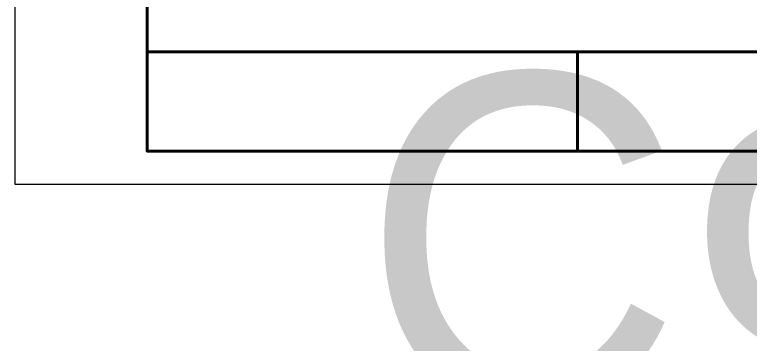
# Model space of a CAD drawing. Header units: millimetres. Extents: x -354900 to 8840672, y 0 to 292181.
# Drawn here: x -295.6 to -18.2, y 140212.9 to 140336.9 of the extents above; entities that cross this region are included whole.
import ezdxf
from ezdxf.enums import TextEntityAlignment as Align

# ---------------------------------------------------------------- set-up
doc = ezdxf.new("R2018")
doc.units = ezdxf.units.MM
doc.header["$MEASUREMENT"] = 0
doc.layers.get('0').update_dxf_attribs({"color": 250, "lineweight": 9})
doc.layers.add('SG_Непечатный', color=8, linetype='Continuous', lineweight=0, plot=False)
doc.layers.add('SG_Форма', color=7, linetype='Continuous', lineweight=40)
doc.styles.add('SG_Arial_2.5', font='arial.ttf', dxfattribs={"height": 2.5})
doc.styles.get("Standard").update_dxf_attribs({"font": 'isocpeur.ttf'})

# ---------------------------------------------------------------- blocks, each defined once
blk = doc.blocks.new('*U669')
at = {"color": 0, "linetype": 'ByBlock', "lineweight": -2}
for points in [[(20, 5), (205, 5), (205, 292), (20, 292)], [(20, 20), (20, 5), (205, 5), (205, 20)]]:
    blk.add_lwpolyline(points, close=True, dxfattribs=at)
blk.add_lwpolyline([(85, 20), (85, 5)], dxfattribs=at)
at = {"layer": 'SG_Непечатный'}
blk.add_lwpolyline([(0, 0), (210, 0), (210, 297), (0, 297)], close=True, dxfattribs=at)
at = {"color": 0, "linetype": 'ByBlock', "lineweight": -2, "style": 'SG_Arial_2.5'}
for tag, p in [('НОМЕР', (200, 288.5)), ('ЛИСТ_3', (200, 9))]:
    blk.add_attdef(tag, text='', height=2.5, dxfattribs=at).set_placement(p, align=Align.MIDDLE_CENTER)
at = {"color": 0, "linetype": 'ByBlock', "lineweight": -2, "flags": 104}
for tag, p in [('КОМПАНИЯ_3', (52.45, 12.83)), ('НАИМЕНОВАНИЕ_4', (139.96, 12.83))]:
    blk.add_attdef(tag, text='', height=2.5, dxfattribs=at).set_placement(p, align=Align.MIDDLE_CENTER)

msp = doc.modelspace()

# ---------------------------------------------------------------- block references
at = {"layer": 'SG_Форма'}
ref = msp.add_blockref('*U669', (-295.6, 140272.92), dxfattribs=dict(at, xscale=2.5, yscale=2.5, zscale=2.5))
lines = msp.add_mtext('СФТК VETONIT THERM MIN / VETONIT THERM MIN PRO \\PVETONIT THERM COMBI', dxfattribs={"layer": '0', "color": 0, "linetype": 'ByBlock', "lineweight": -2, "insert": (-164.53, 140314.69), "char_height": 125, "attachment_point": 1})
ref.add_attrib('КОМПАНИЯ_3', '', (-164.53, 140314.69), dxfattribs={"flags": 104}).embed_mtext(lines)

doc.saveas('drawing.dxf')
